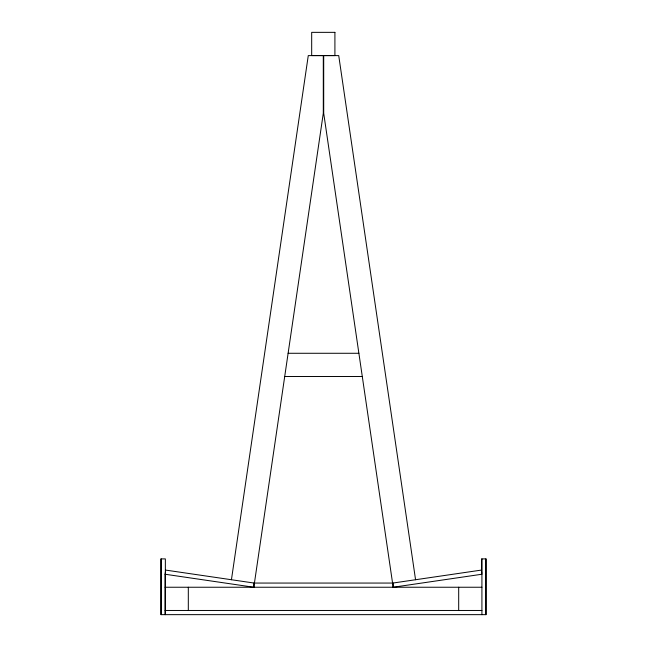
<?xml version="1.0" encoding="UTF-8"?>
<svg xmlns="http://www.w3.org/2000/svg" width="647" height="647" viewBox="0 0 647 647"><rect width="100%" height="100%" fill="white"/><g stroke="black" fill="none" stroke-linecap="round" stroke-linejoin="round"><path stroke-width="0.97" d="M165.082 614.65L165.082 574.237L165.689 570.096L254.425 583.101M231.44 579.736L308.271 55.61L323.298 55.61L323.298 113.265L253.818 587.241L165.082 574.237M392.575 583.101L481.311 570.096L481.918 574.237L393.182 587.241L323.702 113.265L323.702 55.61L338.729 55.61L415.56 579.736M288.117 353.278L358.883 353.278M284.712 376.505L362.288 376.505M165.082 587.241L481.918 587.241M165.082 610.469L481.918 610.469M485.832 558.903L485.832 614.65M481.918 558.903L481.918 614.65M481.651 572.838L481.651 558.903L486.099 558.903L486.099 614.65L160.901 614.65L160.901 558.903L165.349 558.903L165.349 614.65M458.691 587.241L458.691 610.469M393.182 587.241L393.182 583.06L253.818 583.06L253.818 587.241M188.309 587.241L188.309 610.469M161.168 558.903L161.168 614.65M334.911 32.35L311.684 32.35L311.684 55.577L334.911 55.577L334.911 32.35"/></g></svg>
